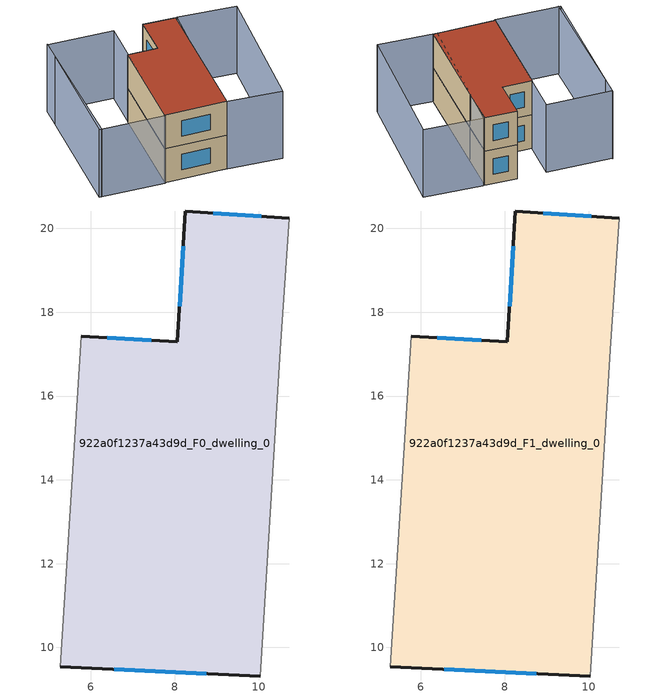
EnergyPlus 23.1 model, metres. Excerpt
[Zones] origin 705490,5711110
922a0f1237a43d9d_F0_dwelling_0
 floor ground (EU_floor_Construction): 10.73,20.24 10.52,17.1 10.04,9.32 5.27,9.54 5.77,17.43 8.06,17.3 8.26,20.42 z0
 wall outside (EU_wall_Construction): 5.27,9.54 10.04,9.32 / 10.73,20.24 8.26,20.42 8.06,17.3 5.77,17.43 z0:3
 wall adiabatic (EU_wall_Construction): 10.04,9.32 10.52,17.1 10.73,20.24 / 5.77,17.43 5.27,9.54 z0:3
 window (EU_Window_Construction): 6.56,9.48 8.75,9.38 / 7.44,17.34 6.39,17.39 / 8.2,19.57 8.11,18.14 / 10.06,20.29 8.92,20.37 z0.81:2.19
922a0f1237a43d9d_F1_dwelling_0
 floor to 922a0f1237a43d9d_F0_dwelling_0 (EU_floor_Construction): 10.73,20.24 10.52,17.1 10.04,9.32 5.27,9.54 5.77,17.43 8.06,17.3 8.25,20.42 z3
 wall outside (EU_wall_Construction): 5.27,9.54 10.04,9.32 / 10.73,20.24 8.26,20.42 8.06,17.3 5.77,17.43 z3:6
 wall adiabatic (EU_wall_Construction): 10.04,9.32 10.52,17.1 10.73,20.24 / 5.77,17.43 5.27,9.54 z3:6
 window (EU_Window_Construction): 6.56,9.48 8.75,9.38 / 7.44,17.34 6.39,17.39 / 8.2,19.57 8.11,18.14 / 10.06,20.29 8.92,20.37 z3.81:5.19
 roof outside (EU_roof_Construction): 10.04,9.32 10.52,17.1 10.73,20.24 8.26,20.42 8.06,17.3 5.77,17.43 5.27,9.54 z6
shading: 0.95,20.9 0.39,9.77 / 15.35,19.82 14.24,8.89 / 14.24,8.89 9.73,9.35 / 9.73,9.35 10.85,20.28 / 10.85,20.28 15.35,19.82 / 6.02,20.54 5.27,9.45 / 5.27,9.45 0.22,9.8 / 0.22,9.8 0.98,20.88 / 0.98,20.88 6.02,20.54 z0:6
[Building]
EU S2 Campaign: North Axis=0; Terrain=City; Solar Distribution=FullExterior
[Site:Location]
London: Latitude=51.5; Longitude=-0.5; Time Zone=0; Elevation=25
[SizingPeriod:WeatherFileDays]
AnnualSizingPeriod: Begin Month=1; Begin Day of Month=1; End Month=12; End Day of Month=31; Day of Week for Start Day=Monday; Use Weather File Daylight Saving Period=No; Use Weather File Rain and Snow Indicators=No
[MATERIAL]
EU_InternalMass_Material: Roughness=MediumRough; Thickness=0.1; Conductivity=1; Density=1800; Specific Heat=900; Thermal Absorptance=0.9; Solar Absorptance=0.7; Visible Absorptance=0.7
[MATERIAL:NOMASS] Roughness=MediumRough; Thermal Absorptance=0.9; Solar Absorptance=0.7; Visible Absorptance=0.7
Name | Thermal Resistance
EU_wall_NoMass | 0.555556
EU_roof_NoMass | 0.510204
EU_floor_NoMass | 1.68919
[WINDOWMATERIAL:SIMPLEGLAZINGSYSTEM]
EU_Window_SimpleGlazing: UFactor=3.96; Solar Heat Gain Coefficient=0.85; Visible Transmittance=0.85
[CONSTRUCTION]
EU_wall_Construction: EU_wall_NoMass
EU_roof_Construction: EU_roof_NoMass
EU_floor_Construction: EU_floor_NoMass
EU_Window_Construction: EU_Window_SimpleGlazing
EU_InternalMass_Construction: EU_InternalMass_Material
[ZONE] Type=1; Multiplier=1; Ceiling Height=autocalculate; Volume=135.799; Floor Area=autocalculate; Part of Total Floor Area=Yes
922a0f1237a43d9d_F0_dwelling_0; 922a0f1237a43d9d_F1_dwelling_0
[INTERNALMASS] Construction=EU_InternalMass_Construction; Surface Area=45.2662
Name | Zone or ZoneList
922a0f1237a43d9d_F0_dwelling_0_EU_InternalMass | 922a0f1237a43d9d_F0_dwelling_0
922a0f1237a43d9d_F1_dwelling_0_EU_InternalMass | 922a0f1237a43d9d_F1_dwelling_0
[OTHEREQUIPMENT] Fuel Type=Electricity; Design Level Calculation Method=Watts/Area; Power per Zone Floor Area=1; Fraction Latent=0; Fraction Radiant=0; Fraction Lost=0; Carbon Dioxide Generation Rate=0; EndUse Subcategory=EU_Step8_InternalGains
Name | Zone or ZoneList or Space or SpaceList | Schedule
EU_Step8_InternalGain_922a0f1237a43d9d_F0_dwelling_0_f000 | 922a0f1237a43d9d_F0_dwelling_0 | EU_Step8_GainSchedule_922a0f1237a43d9d_F0_dwelling_0_f000
EU_Step8_InternalGain_922a0f1237a43d9d_F1_dwelling_0_f000 | 922a0f1237a43d9d_F1_dwelling_0 | EU_Step8_GainSchedule_922a0f1237a43d9d_F1_dwelling_0_f000
[ZONEVENTILATION:DESIGNFLOWRATE] Schedule=EU_AlwaysOn; Design Flow Rate Calculation Method=AirChanges/Hour; Air Changes per Hour=0.48; Ventilation Type=Natural; Fan Pressure Rise=0; Fan Total Efficiency=1; Constant Term Coefficient=1; Temperature Term Coefficient=0; Velocity Term Coefficient=0; Velocity Squared Term Coefficient=0; Minimum Indoor Temperature=-100; Maximum Indoor Temperature=100; Delta Temperature=-100; Minimum Outdoor Temperature=-100; Maximum Outdoor Temperature=100; Maximum Wind Speed=40
Name | Zone or ZoneList or Space or SpaceList
EU_ConstantAir_922a0f1237a43d9d_F0_dwelling_0 | 922a0f1237a43d9d_F0_dwelling_0
EU_ConstantAir_922a0f1237a43d9d_F1_dwelling_0 | 922a0f1237a43d9d_F1_dwelling_0
[HVACTEMPLATE:THERMOSTAT] Constant Heating Setpoint=20; Constant Cooling Setpoint=50
EU_HeatOnly_922a0f1237a43d9d_F0_dwelling_0; EU_HeatOnly_922a0f1237a43d9d_F1_dwelling_0
[HVACTEMPLATE:ZONE:IDEALLOADSAIRSYSTEM] System Availability Schedule=EU_AlwaysOn; Maximum Heating Supply Air Temperature=50; Minimum Cooling Supply Air Temperature=13; Maximum Heating Supply Air Humidity Ratio=0.0156; Minimum Cooling Supply Air Humidity Ratio=0.0077; Heating Limit=NoLimit; Cooling Limit=NoLimit; Heating Availability Schedule=EU_AlwaysOn; Cooling Availability Schedule=EU_CoolingOff; Dehumidification Control Type=ConstantSensibleHeatRatio; Cooling Sensible Heat Ratio=0.7; Dehumidification Setpoint=60; Humidification Control Type=None; Humidification Setpoint=30; Outdoor Air Method=None; Outdoor Air Flow Rate per Person=0.00944; Outdoor Air Flow Rate per Zone Floor Area=0; Outdoor Air Flow Rate per Zone=0; Demand Controlled Ventilation Type=None; Outdoor Air Economizer Type=NoEconomizer; Heat Recovery Type=None; Sensible Heat Recovery Effectiveness=0.7; Latent Heat Recovery Effectiveness=0.65
Name | Template Thermostat
922a0f1237a43d9d_F0_dwelling_0 | EU_HeatOnly_922a0f1237a43d9d_F0_dwelling_0
922a0f1237a43d9d_F1_dwelling_0 | EU_HeatOnly_922a0f1237a43d9d_F1_dwelling_0
[SIZING:ZONE] Zone Cooling Design Supply Air Temperature Input Method=SupplyAirTemperature; Zone Cooling Design Supply Air Temperature=13; Zone Heating Design Supply Air Temperature Input Method=SupplyAirTemperature; Zone Heating Design Supply Air Temperature=50; Zone Cooling Design Supply Air Humidity Ratio=0.008; Zone Heating Design Supply Air Humidity Ratio=0.008; Cooling Design Air Flow Method=DesignDay; Cooling Design Air Flow Rate=0; Cooling Minimum Air Flow per Zone Floor Area=0.000762; Cooling Minimum Air Flow=0; Cooling Minimum Air Flow Fraction=0.2; Heating Design Air Flow Method=DesignDay; Heating Design Air Flow Rate=0; Heating Maximum Air Flow per Zone Floor Area=0.002032; Heating Maximum Air Flow=0.141576; Heating Maximum Air Flow Fraction=0.3; Account for Dedicated Outdoor Air System=No; Dedicated Outdoor Air System Control Strategy=NeutralSupplyAir; Dedicated Outdoor Air Low Setpoint Temperature for Design=autosize; Dedicated Outdoor Air High Setpoint Temperature for Design=autosize; Zone Load Sizing Method=Sensible Load Only No Latent Load; Zone Latent Cooling Design Supply Air Humidity Ratio Input Method=HumidityRatioDifference; Zone Cooling Design Supply Air Humidity Ratio Difference=0.005; Zone Latent Heating Design Supply Air Humidity Ratio Input Method=HumidityRatioDifference; Zone Humidification Design Supply Air Humidity Ratio Difference=0.005
922a0f1237a43d9d_F0_dwelling_0; 922a0f1237a43d9d_F1_dwelling_0
[SCHEDULE:CONSTANT]
Name | Hourly Value
EU_AlwaysOn | 1
EU_CoolingOff | 0
[SCHEDULE:FILE] Column Number=1; Rows to Skip at Top=0; Number of Hours of Data=8760; Column Separator=Comma; Interpolate to Timestep=No; Minutes per Item=60; Adjust Schedule for Daylight Savings=Yes
Name | File
EU_Step8_GainSchedule_922a0f1237a43d9d_F0_dwelling_0_f000 | ../../schedules/922a0f1237a43d9d/922a0f1237a43d9d_F0_dwelling_0_f000_gain.csv
EU_Step8_GainSchedule_922a0f1237a43d9d_F1_dwelling_0_f000 | ../../schedules/922a0f1237a43d9d/922a0f1237a43d9d_F1_dwelling_0_f000_gain.csv
